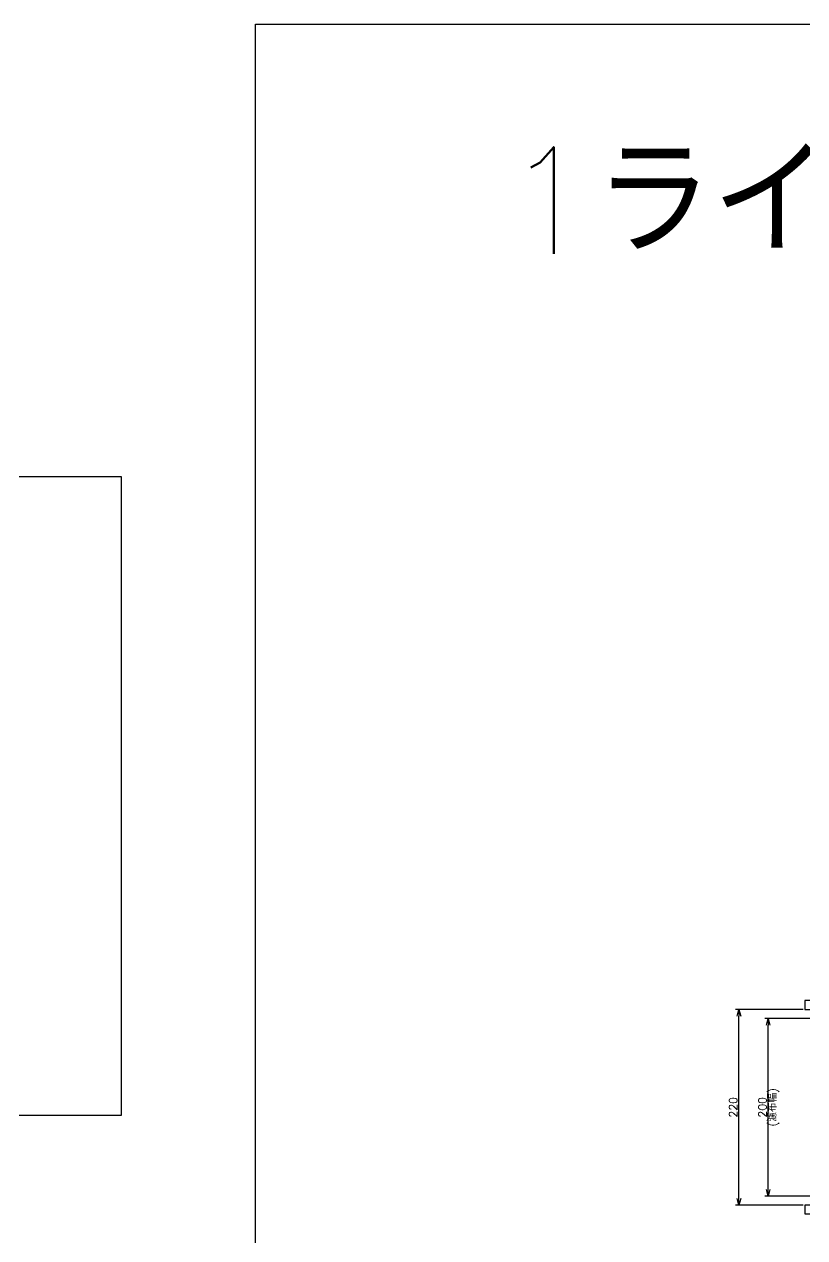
# Model space of a CAD drawing. Header units: millimetres. Extents: x -8731 to 85711, y -14522 to 31379.
# Drawn here: x 27566 to 28443, y -12665 to -11300 of the extents above; entities that cross this region are included whole.
import ezdxf

# ---------------------------------------------------------------- set-up
doc = ezdxf.new("R2010")
doc.units = ezdxf.units.MM
doc.header["$LTSCALE"] = 4
doc.header["$PDMODE"] = 99
doc.header["$PDSIZE"] = 1
doc.linetypes.add('CENTER2', pattern=[28.575, 19.05, -3.175, 3.175, -3.175])
doc.linetypes.add('HIDDEN', pattern=[9.525, 6.35, -3.175])
for name, color, linetype, lineweight in [('04_HIDDEN', 2, 'HIDDEN', 13), ('05_CENTER', 4, 'CENTER2', 13), ('08_DIM', 3, 'Continuous', 13)]:
    doc.layers.add(name, color=color, linetype=linetype, lineweight=lineweight)
doc.layers.add('10_DRAFT', color=8, linetype='Continuous', lineweight=0, plot=False)
doc.styles.add('KSS_TXT', font='txt.shx', dxfattribs={"bigfont": 'extfont2.shx'})
doc.dimstyles.new('KSS_DIM', dxfattribs={"dimscale": 3, "dimtxt": 3, "dimasz": 2.5, "dimexe": 1.25, "dimexo": 0.625, "dimtad": 1, "dimdsep": 46, "dimtxsty": 'KSS_TXT', "dimblk": 'OPEN30', "dimcen": 0, "dimazin": 2, "dimtfac": 0.75, "dimtmove": 0, "dimatfit": 3, "dimldrblk": 'OPEN30', "dimfxl": 1, "dimtolj": 1, "dimarcsym": 0})

# ---------------------------------------------------------------- blocks, each defined once
blk = doc.blocks.new('_Open30')
at = {"color": 0, "linetype": 'ByBlock', "lineweight": -2}
for p, q in [((-1, 0.27), (0, 0)), ((0, 0), (-1, -0.27)), ((0, 0), (-1, 0))]:
    blk.add_line(p, q, dxfattribs=at)
blk = doc.blocks.new('*D3557')
at = {"layer": '08_DIM', "color": 0, "lineweight": -2, "transparency": 16777216}
for p, q in [((28441.6, -12407.9), (28365.7, -12407.9)), ((28369.4, -12620.4), (28369.4, -12415.4)), ((28441.6, -12627.9), (28365.7, -12627.9))]:
    blk.add_line(p, q, dxfattribs=at)
at = {"layer": 'Defpoints', "color": 0, "transparency": 16777216}
for p in [(28369.4, -12407.9), (28443.4, -12407.9), (28443.4, -12627.9)]:
    blk.add_point(p, dxfattribs=at)
at = {"layer": '08_DIM', "color": 0, "lineweight": -2, "transparency": 16777216, "xscale": 7.5, "yscale": 7.5, "zscale": 7.5}
for p, rotation in [((28369.4, -12407.9), 90), ((28369.4, -12627.9), 270)]:
    blk.add_blockref('_Open30', p, dxfattribs=dict(at, rotation=rotation))
at = {"layer": '08_DIM', "color": 0, "transparency": 16777216, "insert": (28363, -12517.9), "char_height": 9, "attachment_point": 5, "rotation": 90, "style": 'KSS_TXT'}
blk.add_mtext('\\A1;220', dxfattribs=at)
blk = doc.blocks.new('A$C13900728_1_1')
at = {"color": 0}
blk.add_lwpolyline([(0, 190), (10, 190), (10, -155), (0, -155)], close=True, dxfattribs=at)
at = {"layer": '04_HIDDEN'}
for p, q in [((0, 150), (10, 150)), ((10, 135), (0, 135)), ((10, 134), (0, 134)), ((10, 126), (0, 126)), ((10, 125), (0, 125)), ((0, 117.5), (10, 117.5)), ((10, 72.5), (0, 72.5)), ((10, 65), (0, 65)), ((10, 64), (0, 64)), ((10, 56), (0, 56)), ((10, 55), (0, 55))]:
    blk.add_line(p, q, dxfattribs=at)
at = {"layer": '04_HIDDEN', "color": 253}
for p, q in [((10, 125), (0, 125)), ((10, 124), (0, 124)), ((10, 116), (0, 116)), ((10, 115), (0, 115)), ((10, 92.5), (0, 92.5)), ((10, 57.5), (0, 57.5)), ((10, 35), (0, 35)), ((10, 34), (0, 34)), ((10, 26), (0, 26)), ((10, 25), (0, 25))]:
    blk.add_line(p, q, dxfattribs=at)
at = {"layer": '05_CENTER'}
for p, q in [((-6.5, 170), (16.4, 170)), ((14.1, 130), (-4.1, 130)), ((14.1, 60), (-4.1, 60)), ((-6.5, 0), (16.4, 0)), ((-6.5, -135), (16.4, -135))]:
    blk.add_line(p, q, dxfattribs=at)
at = {"layer": '05_CENTER', "color": 253}
for p, q in [((14.1, 120), (-4.1, 120)), ((14.1, 30), (-4.1, 30))]:
    blk.add_line(p, q, dxfattribs=at)
at = {"layer": '10_DRAFT'}
for p, q in [((10, 95), (0, 95)), ((10, 75), (0, 75))]:
    blk.add_line(p, q, dxfattribs=at)
blk = doc.blocks.new('A$C0B0C1748_1_1')
at = {"color": 0}
blk.add_lwpolyline([(-10, 190), (0, 190), (0, -155), (-10, -155)], close=True, dxfattribs=at)
at = {"layer": '04_HIDDEN'}
for p, q in [((-10, 150), (0, 150)), ((-10, 141), (0, 141)), ((-10, 140.3), (0, 140.3)), ((-10, 133.8), (0, 133.8)), ((-10, 133), (0, 133)), ((-10, 132.5), (0, 132.5)), ((-10, 57.5), (0, 57.5)), ((-10, 36), (0, 36)), ((-10, 35.3), (0, 35.3)), ((-10, 28.8), (0, 28.8)), ((-10, 28), (0, 28))]:
    blk.add_line(p, q, dxfattribs=at)
at = {"layer": '04_HIDDEN', "color": 253}
for p, q in [((0, 125), (-10, 125)), ((0, 124), (-10, 124)), ((0, 116), (-10, 116)), ((0, 115), (-10, 115)), ((0, 92.5), (-10, 92.5)), ((0, 57.5), (-10, 57.5)), ((0, 35), (-10, 35)), ((0, 34), (-10, 34)), ((0, 26), (-10, 26)), ((0, 25), (-10, 25))]:
    blk.add_line(p, q, dxfattribs=at)
at = {"layer": '05_CENTER'}
for p, q in [((-16.5, 170), (6.4, 170)), ((-13.4, 137), (3.4, 137)), ((-13.4, 32), (3.4, 32)), ((-16.5, 0), (6.4, 0)), ((-16.5, -135), (6.4, -135))]:
    blk.add_line(p, q, dxfattribs=at)
at = {"layer": '05_CENTER', "color": 253}
for p, q in [((4.1, 120), (-14.1, 120)), ((4.1, 30), (-14.1, 30))]:
    blk.add_line(p, q, dxfattribs=at)
at = {"layer": '10_DRAFT'}
for p, q in [((0, 95), (-10, 95)), ((0, 75), (-10, 75))]:
    blk.add_line(p, q, dxfattribs=at)
blk = doc.blocks.new('*D3559')
at = {"layer": '08_DIM', "color": 0, "lineweight": -2, "transparency": 16777216}
for p, q in [((28509.6, -12417.9), (28398.6, -12417.9)), ((28402.3, -12610.4), (28402.3, -12425.4)), ((28509.6, -12617.9), (28398.6, -12617.9))]:
    blk.add_line(p, q, dxfattribs=at)
at = {"layer": 'Defpoints', "color": 0, "transparency": 16777216}
for p in [(28402.3, -12417.9), (28511.4, -12417.9), (28511.4, -12617.9)]:
    blk.add_point(p, dxfattribs=at)
at = {"layer": '08_DIM', "color": 0, "lineweight": -2, "transparency": 16777216, "xscale": 7.5, "yscale": 7.5, "zscale": 7.5}
for p, rotation in [((28402.3, -12417.9), 90), ((28402.3, -12617.9), 270)]:
    blk.add_blockref('_Open30', p, dxfattribs=dict(at, rotation=rotation))
at = {"layer": '08_DIM', "color": 0, "transparency": 16777216, "char_height": 9, "attachment_point": 5, "rotation": 90, "style": 'KSS_TXT'}
for s, insert in [('\\A1;(濾布幅)', (28408.7, -12517.9)), ('\\A1;200', (28395.9, -12517.9))]:
    blk.add_mtext(s, dxfattribs=dict(at, insert=insert))

msp = doc.modelspace()

# ---------------------------------------------------------------- linework, layer by layer
msp.add_lwpolyline([(27825.83023, -11299.63599), (32002.88328, -11299.63599), (32002.88328, -13562.94138), (27825.83023, -13562.94138)], close=True)
at = {"color": 1}
msp.add_lwpolyline([(26804.49425, -12526.62251), (27674.94049, -12526.62251), (27674.94049, -11808.5939), (26804.49425, -11808.5939)], close=True, dxfattribs=at)

# ---------------------------------------------------------------- block references
at = {"xscale": -1, "rotation": 89.99999999999993}
for name, p in [('A$C13900728_1_1', (28633.44255, -12397.85315)), ('A$C0B0C1748_1_1', (28633.44255, -12637.85315))]:
    msp.add_blockref(name, p, dxfattribs=at)

# ---------------------------------------------------------------- texts
at = {"layer": '08_DIM', "color": 1, "style": 'KSS_TXT'}
msp.add_text('1ライン先行設備\u3000ベルトCVの反対流れのものを表す', height=120, dxfattribs=at).set_placement((28104.66982, -11557.82353))

# ---------------------------------------------------------------- dimensions: what is measured, and where the dimension line sits
at = {"layer": '08_DIM'}
for base, p1, p2, override, picture, middle in [((28369.42166, -12407.85315), (28443.44255, -12627.85315), (28443.44255, -12407.85315), {"dimscale": 3}, '*D3557', (28363.04666, -12517.85315)), ((28402.30811, -12417.85315), (28511.44255, -12617.85315), (28511.44255, -12417.85315), {"dimscale": 3, "dimpost": '\\X(濾布幅)'}, '*D3559', (28395.93311, -12517.85315))]:
    dim = msp.add_linear_dim(base=base, p1=p1, p2=p2, angle=270, dimstyle='KSS_DIM', override=override, dxfattribs=at)
    dim.commit()
    dim.dimension.update_dxf_attribs({"geometry": picture, "text_midpoint": middle})

doc.saveas('drawing.dxf')
